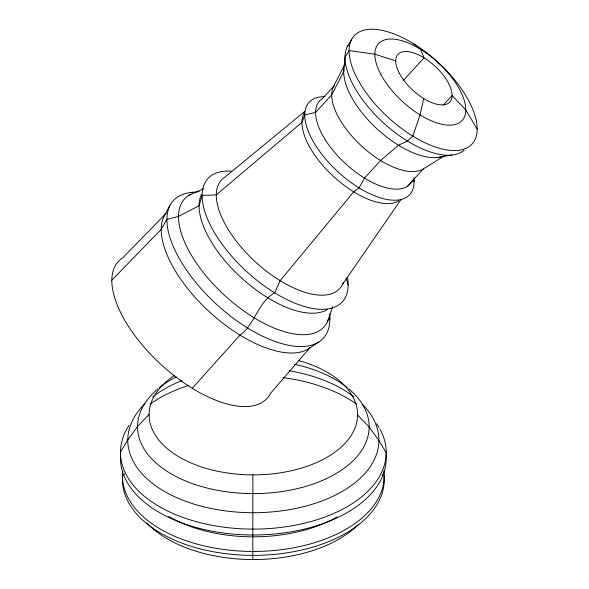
<?xml version="1.0" encoding="UTF-8"?>
<svg xmlns="http://www.w3.org/2000/svg" width="589" height="589" viewBox="0 0 589 589"><rect width="100%" height="100%" fill="white"/><g stroke="black" fill="none" stroke-linecap="round" stroke-linejoin="round"><path stroke-width="0.88" d="M252.88 474.881L252.799 559.55M329.818 319.348L329.936 313.93M423.756 98.518L420.075 114.884L412.801 136.088L407.426 141.036L398.51 145.233L380.619 160.495L364.481 178.062L359.076 187.862L353.709 191.837L280.15 280.666L274.724 292.836C257.879 301.929 255.192 324.274 240.003 335.097L192.272 388.276M327.337 321.969L332.638 306.744M344.867 64.194L333.455 86.708A61.433 28.537 42.6 0 0 361.815 146.249A61.433 28.537 42.6 0 0 423.351 168.896L444.842 155.592M164.014 216.207L169.75 205.878M347.208 46.818L351.375 39.986M342.489 284.399L401.094 199.376M310.3 347.311L270.8 392.981A101.094 46.958 42.6 0 1 161.334 364.834A101.094 46.958 42.6 0 1 122.851 257.724L166.289 213.174M334.707 85.221L322.301 98.731A61.433 28.537 42.6 0 0 345.684 163.816A61.433 28.537 42.6 0 0 412.204 180.919M403.553 80.2L424.073 57.855L420.583 49.299L413.522 43.711A80.001 37.159 42.6 0 0 357.501 78.963A80.001 37.159 42.6 0 0 468.454 147.022A80.001 37.159 42.6 0 0 413.522 43.711M443.407 104.967L452.116 95.484L465.811 109.988L477.223 129.197M407.22 186.463L423.351 168.896M149.127 414.442L137.546 426.451L127.791 439.895L120.48 452.05L120.48 457.918M111.777 280.254L161.202 229.342L166.849 219.38L178.474 216.435L199.075 205.73L202.108 195.393L216.251 194.907L301.951 122.379L304.727 114.921L315.571 112.425L331.703 94.858L343.726 71.718L344.977 57.229L349.1 50.602L374.847 54.188L395.712 60.888M304.837 111.373L225.042 177.024A80.259 37.276 42.6 0 0 256.878 263.217A80.259 37.276 42.6 0 0 343.166 282.853M308.857 348.622L318.678 342.032M124.669 474.079L122.46 475.537L122.46 479.453M188.833 195.349L203.58 188.752M437.553 157.499L451.94 155.017M191.042 192.478L199.163 191.609M325.143 96.559L320.953 96.876A68.258 31.703 42.6 0 0 339.198 172.945A68.258 31.703 42.6 0 0 414.008 180.374M382.025 474.749L384.234 476.221L384.234 480.138M357.567 414.98L369.148 427.054L378.904 440.543L386.215 452.742L386.215 458.61A132.864 76.71 0 0 1 250.494 534.959A132.864 76.71 0 0 1 120.576 455.319M346.074 278.067L348.158 284.98M414.001 177.79L414.038 181.979M358.031 524.836A121.194 69.973 0 0 1 251.437 559.543A121.194 69.973 0 0 1 146.786 522.914M384.175 477.458A130.891 75.569 0 0 1 253.535 555.361A130.891 75.569 0 0 1 122.512 477.672M383.947 470.847A130.891 75.569 0 0 1 253.535 551.451A130.891 75.569 0 0 1 122.726 471.067M337.188 516.899A119.111 68.766 0 0 1 168.748 516.457M379.905 429.042A132.864 76.71 0 0 1 249.957 529.077A132.864 76.71 0 0 1 129.013 425.346M150.173 404.061A132.864 76.71 0 0 1 189.098 385.25M283.022 377.623A132.864 76.71 0 0 1 356.514 404.054M376.592 423.734A132.864 76.71 0 0 1 379.029 427.511M362.368 404.253A125.56 72.491 0 0 1 252.784 512.71A125.56 72.491 0 0 1 144.894 403.693M152.654 396.912A125.56 72.491 0 0 1 182.111 380.523M289.155 370.739A125.56 72.491 0 0 1 354.011 396.89M348.747 388.858A115.805 66.859 0 0 1 330.215 476.759A115.805 66.859 0 0 1 176.847 476.95A115.805 66.859 0 0 1 157.661 389.093M159.001 387.989A115.805 66.859 0 0 1 176.376 376.798M294.61 364.282A115.805 66.859 0 0 1 347.348 387.709M298.409 360.453A104.224 60.174 0 0 1 343.012 445.387A104.224 60.174 0 0 1 192.559 463.595A104.224 60.174 0 0 1 174.337 375.465M310.3 347.643A98.974 45.971 42.6 0 1 209.706 312.141A98.974 45.971 42.6 0 1 164.846 214.668M329.803 317.729A101.764 47.267 42.6 0 1 216.73 304.52A101.764 47.267 42.6 0 1 192.647 192.338M398.937 200.724A65.004 30.194 42.6 0 1 332.439 175.485A65.004 30.194 42.6 0 1 304.682 112.197M347.517 277.272A91.199 42.364 42.6 0 1 296.885 303.939A91.199 42.364 42.6 0 1 210.082 224.593A91.199 42.364 42.6 0 1 231.455 171.171M328.345 319.606A94.638 43.961 42.6 0 1 224.858 295.612A94.638 43.961 42.6 0 1 191.072 194.105M327.432 309.424A86.038 39.964 42.6 0 1 241.24 277.713A86.038 39.964 42.6 0 1 201.519 194.318M464.11 150.202A78.433 36.437 42.6 0 1 384.109 123.476A78.433 36.437 42.6 0 1 348.062 45.279M441.095 156.865A68.803 31.961 42.6 0 1 378.057 129.83A68.803 31.961 42.6 0 1 343.888 68.979M380.811 74.324A56.802 26.387 42.6 0 0 459.589 122.652A56.802 26.387 42.6 0 0 420.583 49.299A56.802 26.387 42.6 0 0 380.811 74.324M399.416 73.375A35.215 16.359 42.6 0 0 448.258 103.333A35.215 16.359 42.6 0 0 424.073 57.855A35.215 16.359 42.6 0 0 399.416 73.375"/></g></svg>
